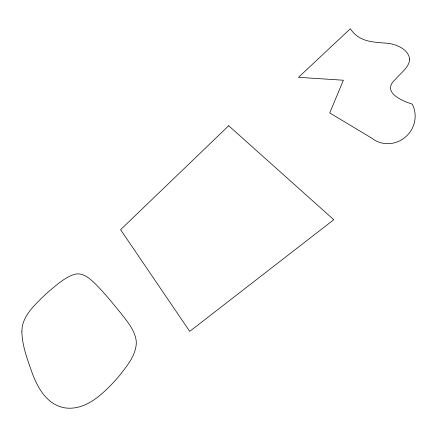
<?xml version="1.0" encoding="UTF-8"?>
<svg xmlns="http://www.w3.org/2000/svg" width="437" height="437" viewBox="0 0 437 437"><rect width="100%" height="100%" fill="white"/><g stroke="black" fill="none" stroke-linecap="round" stroke-linejoin="round"><path stroke-width="0.66" d="M21.861 331.202C22.058 345.951 27.673 359.957 32.431 373.711C37.484 386.892 45.098 401.008 59.055 406.295A28.684 26.723 20.9 0 0 65.796 408C85.362 410.223 101.302 395.305 113.724 382.173A195.623 182.437 37.4 0 0 119.672 375.367C126.817 366.201 135.055 356.461 136.235 344.432A24.691 23.352 19.3 0 0 136.022 339.609C134.246 329.656 127.44 321.67 121.431 313.913C113.172 303.846 105.044 293.626 95.85 284.378C90.219 278.904 82.948 271.923 74.35 274.365C64.72 277.533 57.05 284.645 49.365 290.971A221.92 205.729 6.4 0 0 41.673 298.045C34.326 305.414 26.367 313.078 23.117 323.254A32.425 30.443 25.4 0 0 22.112 327.936L21.861 331.202M409.704 59.732C408.59 68.172 400.412 73.066 395.485 79.299C381.048 91.961 401.669 100.783 412.189 104.093A26.957 25.87 -46.8 0 1 405.274 137.191A26.957 25.87 -46.8 0 1 371.8 138.174L329.744 112.948L343.378 80.228L298.509 77.322L350.37 28.727C359.482 42.728 374.296 42.007 388.766 43.4C397.539 44.858 408.879 49.589 409.704 59.732M228.693 125.747L120.59 229.693L189.729 331.377L333.775 219.713L228.693 125.747"/></g></svg>
